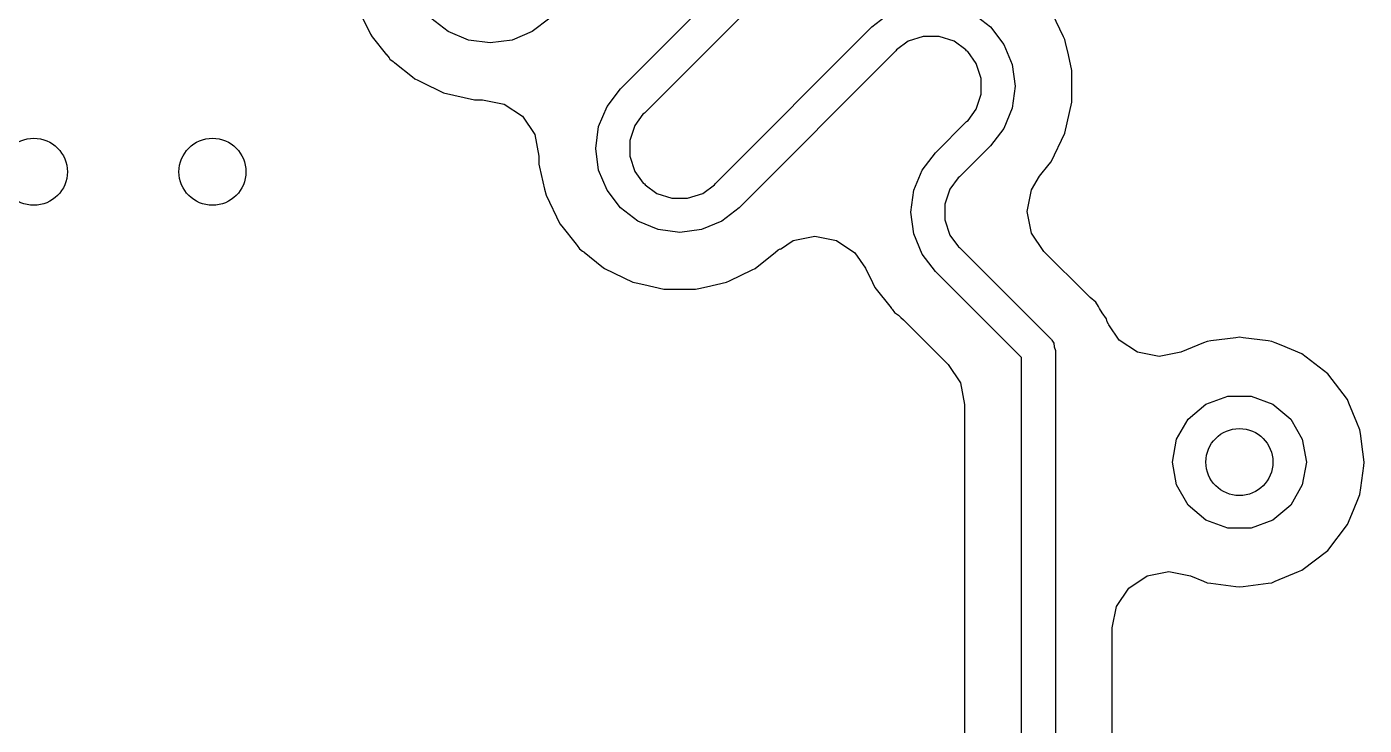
# Model space of a CAD drawing. Extents: x 0.99 to 4.24, y -7.27 to -4.02.
# Drawn here: x 2.4672 to 2.7031, y -4.9283 to -4.8051 of the extents above; entities that cross this region are included whole.
import ezdxf

# ---------------------------------------------------------------- set-up
doc = ezdxf.new("R2010")
doc.units = 0
doc.header["$MEASUREMENT"] = 0
doc.layers.add('BLACK', color=7, linetype='CONTINUOUS')

msp = doc.modelspace()

# ---------------------------------------------------------------- linework, layer by layer
at = {"layer": 'BLACK', "linetype": 'CONTINUOUS'}
for p, q in [((2.57193, -4.81611), (2.59957, -4.78847)), ((2.60381, -4.79271), (2.57617, -4.82035)), ((2.52571, -4.80203), (2.52784, -4.80647)), ((2.54159, -4.806), (2.53853, -4.80365)), ((2.55947, -4.80365), (2.5564, -4.806)), ((2.6163, -4.80516), (2.61934, -4.80282)), ((2.63415, -4.80282), (2.63722, -4.80517)), ((2.65009, -4.80689), (2.64815, -4.80285)), ((2.52784, -4.80647), (2.52819, -4.8069)), ((2.52819, -4.8069), (2.5307, -4.81006)), ((2.54517, -4.80748), (2.54159, -4.806)), ((2.5564, -4.806), (2.55283, -4.80748)), ((2.58864, -4.83281), (2.61627, -4.80517)), ((2.61627, -4.80517), (2.6163, -4.80516)), ((2.61627, -4.80517), (2.61627, -4.80517)), ((2.61627, -4.80517), (2.61627, -4.80517)), ((2.61627, -4.80517), (2.61627, -4.80517)), ((2.62535, -4.80683), (2.6227, -4.8077)), ((2.62814, -4.80683), (2.62535, -4.80683)), ((2.6308, -4.8077), (2.62814, -4.80683)), ((2.63722, -4.80517), (2.63722, -4.80517)), ((2.63722, -4.80517), (2.63723, -4.80518)), ((2.63723, -4.80518), (2.63957, -4.80824)), ((2.65033, -4.80739), (2.65009, -4.80689)), ((2.65009, -4.80689), (2.65009, -4.80689)), ((2.549, -4.80798), (2.54517, -4.80748)), ((2.55283, -4.80748), (2.549, -4.80798)), ((2.62052, -4.80941), (2.59288, -4.83705)), ((2.62062, -4.8092), (2.62052, -4.80941)), ((2.62052, -4.80941), (2.62052, -4.80941)), ((2.6227, -4.8077), (2.62062, -4.8092)), ((2.63287, -4.8092), (2.6308, -4.8077)), ((2.63287, -4.80921), (2.63287, -4.8092)), ((2.63298, -4.80941), (2.63287, -4.80921)), ((2.63319, -4.80952), (2.63298, -4.80941)), ((2.63957, -4.80824), (2.64105, -4.81181)), ((2.65046, -4.80794), (2.65033, -4.80739)), ((2.65094, -4.81006), (2.65046, -4.80794)), ((2.65046, -4.80794), (2.65046, -4.80794)), ((2.5307, -4.81006), (2.53072, -4.81008)), ((2.53072, -4.81008), (2.53073, -4.81009)), ((2.53073, -4.81009), (2.5309, -4.8103)), ((2.5309, -4.8103), (2.53114, -4.81064)), ((2.53114, -4.81064), (2.5313, -4.81087)), ((2.5313, -4.81087), (2.53189, -4.81129)), ((2.53189, -4.81129), (2.53207, -4.81143)), ((2.53207, -4.81143), (2.53208, -4.81144)), ((2.53208, -4.81144), (2.53214, -4.81148)), ((2.53214, -4.81148), (2.53527, -4.81398)), ((2.63469, -4.8116), (2.63319, -4.80952)), ((2.63556, -4.81425), (2.63469, -4.8116)), ((2.64105, -4.81181), (2.64156, -4.81564)), ((2.65158, -4.81285), (2.65094, -4.81006)), ((2.53527, -4.81398), (2.53527, -4.81398)), ((2.53527, -4.81398), (2.5357, -4.81433)), ((2.65158, -4.81844), (2.65158, -4.81285)), ((2.5357, -4.81433), (2.53621, -4.81457)), ((2.53621, -4.81457), (2.53621, -4.81457)), ((2.53621, -4.81457), (2.53683, -4.81487)), ((2.53683, -4.81487), (2.54075, -4.81676)), ((2.56958, -4.81917), (2.57193, -4.81611)), ((2.57193, -4.81611), (2.57193, -4.81611)), ((2.57193, -4.81611), (2.57193, -4.81611)), ((2.57193, -4.81611), (2.57193, -4.81611)), ((2.63556, -4.81704), (2.63556, -4.81425)), ((2.64156, -4.81564), (2.64105, -4.81948)), ((2.54075, -4.81676), (2.5462, -4.818)), ((2.5462, -4.818), (2.54703, -4.818)), ((2.54703, -4.818), (2.54761, -4.818)), ((2.54761, -4.818), (2.55143, -4.81876)), ((2.55143, -4.81876), (2.55466, -4.82092)), ((2.6347, -4.81969), (2.63556, -4.81704)), ((2.65033, -4.8239), (2.65158, -4.81844)), ((2.55466, -4.82092), (2.55682, -4.82415)), ((2.5681, -4.82275), (2.56958, -4.81917)), ((2.5759, -4.82054), (2.57446, -4.82253)), ((2.57617, -4.82035), (2.5759, -4.82054)), ((2.63325, -4.82168), (2.6347, -4.81969)), ((2.64105, -4.81948), (2.63957, -4.82305)), ((2.56759, -4.82658), (2.5681, -4.82275)), ((2.57446, -4.82253), (2.57359, -4.82518)), ((2.62751, -4.82734), (2.63298, -4.82187)), ((2.63298, -4.82187), (2.63325, -4.82168)), ((2.63298, -4.82187), (2.63298, -4.82187)), ((2.63298, -4.82187), (2.63298, -4.82187)), ((2.63298, -4.82187), (2.63298, -4.82187)), ((2.63957, -4.82305), (2.63722, -4.82612)), ((2.55682, -4.82415), (2.55757, -4.82796)), ((2.57359, -4.82518), (2.57359, -4.82797)), ((2.64791, -4.82894), (2.65033, -4.8239)), ((2.55757, -4.82796), (2.55757, -4.82843)), ((2.5681, -4.83041), (2.56759, -4.82658)), ((2.57359, -4.82797), (2.57446, -4.83063)), ((2.62516, -4.83041), (2.62751, -4.82734)), ((2.62751, -4.82734), (2.62751, -4.82734)), ((2.62751, -4.82734), (2.62751, -4.82734)), ((2.62751, -4.82734), (2.62751, -4.82734)), ((2.63722, -4.82612), (2.63175, -4.83158)), ((2.63722, -4.82612), (2.63722, -4.82612)), ((2.63722, -4.82612), (2.63722, -4.82612)), ((2.63722, -4.82612), (2.63722, -4.82612)), ((2.63722, -4.82612), (2.63722, -4.82612)), ((2.55757, -4.82843), (2.55757, -4.82938)), ((2.55757, -4.82938), (2.5577, -4.82992)), ((2.5577, -4.82992), (2.55858, -4.83379)), ((2.56958, -4.83398), (2.5681, -4.83041)), ((2.57446, -4.83063), (2.57596, -4.8327)), ((2.62368, -4.83398), (2.62516, -4.83041)), ((2.64587, -4.83149), (2.64756, -4.82937)), ((2.64756, -4.82937), (2.64791, -4.82894)), ((2.64756, -4.82937), (2.64756, -4.82937)), ((2.57596, -4.8327), (2.57617, -4.83281)), ((2.57617, -4.83281), (2.57628, -4.83302)), ((2.57628, -4.83302), (2.57836, -4.83453)), ((2.58646, -4.83453), (2.58853, -4.83302)), ((2.58853, -4.83302), (2.58863, -4.83281)), ((2.58863, -4.83281), (2.58864, -4.83281)), ((2.58864, -4.83281), (2.58864, -4.83281)), ((2.63148, -4.83178), (2.63003, -4.83376)), ((2.63175, -4.83158), (2.63148, -4.83178)), ((2.64446, -4.83388), (2.64587, -4.83149)), ((2.55858, -4.83379), (2.55882, -4.83483)), ((2.55882, -4.83483), (2.56125, -4.83987)), ((2.57193, -4.83705), (2.56958, -4.83398)), ((2.57836, -4.83453), (2.58101, -4.83539)), ((2.58101, -4.83539), (2.5838, -4.83539)), ((2.5838, -4.83539), (2.58646, -4.83453)), ((2.62317, -4.83781), (2.62368, -4.83398)), ((2.63003, -4.83376), (2.62917, -4.83642)), ((2.6437, -4.8377), (2.64446, -4.83388)), ((2.575, -4.83941), (2.57193, -4.83705)), ((2.57193, -4.83705), (2.57193, -4.83705)), ((2.57193, -4.83705), (2.57193, -4.83705)), ((2.59288, -4.83705), (2.58981, -4.83941)), ((2.59288, -4.83705), (2.59288, -4.83705)), ((2.59288, -4.83705), (2.59288, -4.83705)), ((2.62917, -4.83642), (2.62917, -4.83921)), ((2.64446, -4.84151), (2.6437, -4.8377)), ((2.56125, -4.83987), (2.5616, -4.84031)), ((2.57857, -4.84089), (2.575, -4.83941)), ((2.58981, -4.83941), (2.58624, -4.84089)), ((2.62368, -4.84165), (2.62317, -4.83781)), ((2.62917, -4.83921), (2.63003, -4.84186)), ((2.5616, -4.84031), (2.5616, -4.84031)), ((2.5616, -4.84031), (2.56411, -4.84347)), ((2.58241, -4.84139), (2.57857, -4.84089)), ((2.58624, -4.84089), (2.58241, -4.84139)), ((2.60241, -4.84284), (2.60622, -4.84208)), ((2.60622, -4.84208), (2.61003, -4.84284)), ((2.62516, -4.84522), (2.62368, -4.84165)), ((2.63003, -4.84186), (2.63154, -4.84394)), ((2.64662, -4.84474), (2.64446, -4.84151)), ((2.56411, -4.84347), (2.56413, -4.84349)), ((2.56413, -4.84349), (2.56414, -4.8435)), ((2.56414, -4.8435), (2.5643, -4.84371)), ((2.5643, -4.84371), (2.56471, -4.84428)), ((2.56471, -4.84428), (2.56528, -4.84468)), ((2.56528, -4.84468), (2.56548, -4.84484)), ((2.56548, -4.84484), (2.56549, -4.84485)), ((2.56549, -4.84485), (2.56553, -4.84488)), ((2.5957, -4.84774), (2.59929, -4.84487)), ((2.59929, -4.84487), (2.59979, -4.8445)), ((2.59979, -4.8445), (2.6001, -4.84428)), ((2.6001, -4.84428), (2.60015, -4.84434)), ((2.60015, -4.84434), (2.60241, -4.84284)), ((2.61003, -4.84284), (2.61326, -4.845)), ((2.63154, -4.84394), (2.63175, -4.84404)), ((2.63175, -4.84404), (2.63175, -4.84405)), ((2.63175, -4.84405), (2.64779, -4.86008)), ((2.65417, -4.85229), (2.64662, -4.84474)), ((2.56553, -4.84488), (2.56867, -4.84739)), ((2.61326, -4.845), (2.61519, -4.84772)), ((2.62751, -4.84829), (2.62516, -4.84522)), ((2.56867, -4.84739), (2.56867, -4.84739)), ((2.56867, -4.84739), (2.56911, -4.84774)), ((2.56911, -4.84774), (2.57415, -4.85016)), ((2.59116, -4.84992), (2.5952, -4.84798)), ((2.5952, -4.84798), (2.5957, -4.84774)), ((2.61519, -4.84772), (2.61639, -4.85021)), ((2.64267, -4.86345), (2.62751, -4.84829)), ((2.62751, -4.84829), (2.62751, -4.84829)), ((2.57415, -4.85016), (2.5747, -4.85029)), ((2.5747, -4.85029), (2.5747, -4.85029)), ((2.5747, -4.85029), (2.57608, -4.8506)), ((2.57608, -4.8506), (2.57961, -4.85141)), ((2.57961, -4.85141), (2.5824, -4.85141)), ((2.5824, -4.85141), (2.58464, -4.85141)), ((2.58464, -4.85141), (2.5852, -4.85141)), ((2.5852, -4.85141), (2.58575, -4.85129)), ((2.58575, -4.85129), (2.58715, -4.85097)), ((2.58575, -4.85129), (2.58575, -4.85129)), ((2.58715, -4.85097), (2.59066, -4.85016)), ((2.59066, -4.85016), (2.59116, -4.84992)), ((2.59116, -4.84992), (2.59116, -4.84992)), ((2.61639, -4.85021), (2.61682, -4.85111)), ((2.61682, -4.85111), (2.61969, -4.8547)), ((2.65481, -4.85288), (2.65417, -4.85229)), ((2.6558, -4.85371), (2.65481, -4.85288)), ((2.65623, -4.85446), (2.6558, -4.85371)), ((2.61969, -4.8547), (2.61971, -4.85473)), ((2.61971, -4.85473), (2.61971, -4.85473)), ((2.61971, -4.85473), (2.61988, -4.85494)), ((2.61988, -4.85494), (2.62028, -4.85551)), ((2.62028, -4.85551), (2.621, -4.85601)), ((2.621, -4.85601), (2.62141, -4.85643)), ((2.62141, -4.85643), (2.62185, -4.85679)), ((2.65644, -4.85483), (2.65623, -4.85446)), ((2.65691, -4.85556), (2.65644, -4.85483)), ((2.65765, -4.85662), (2.65691, -4.85556)), ((2.6578, -4.85718), (2.65765, -4.85662)), ((2.62185, -4.85679), (2.62973, -4.86468)), ((2.65803, -4.85757), (2.6578, -4.85718)), ((2.65809, -4.85768), (2.65803, -4.85757)), ((2.6581, -4.85768), (2.65809, -4.85768)), ((2.65991, -4.86038), (2.6581, -4.85768)), ((2.64779, -4.86008), (2.6479, -4.86024)), ((2.6479, -4.86024), (2.64797, -4.86028)), ((2.64797, -4.86028), (2.64801, -4.8604)), ((2.64801, -4.8604), (2.64839, -4.86094)), ((2.64839, -4.86094), (2.64845, -4.86159)), ((2.66314, -4.86254), (2.65991, -4.86038)), ((2.6748, -4.86087), (2.67076, -4.86254)), ((2.6754, -4.86062), (2.6748, -4.86087)), ((2.6748, -4.86087), (2.6748, -4.86087)), ((2.67605, -4.86054), (2.6754, -4.86062)), ((2.68046, -4.85996), (2.67605, -4.86054)), ((2.67605, -4.86054), (2.67605, -4.86054)), ((2.6811, -4.85987), (2.68046, -4.85996)), ((2.68175, -4.85996), (2.6811, -4.85987)), ((2.68615, -4.86054), (2.68175, -4.85996)), ((2.6868, -4.86062), (2.68615, -4.86054)), ((2.68615, -4.86054), (2.68615, -4.86054)), ((2.6874, -4.86087), (2.6868, -4.86062)), ((2.68845, -4.8613), (2.6874, -4.86087)), ((2.6874, -4.86087), (2.6874, -4.86087)), ((2.69211, -4.86282), (2.68845, -4.8613)), ((2.64267, -4.96923), (2.64267, -4.86345)), ((2.64845, -4.86159), (2.64867, -4.8622)), ((2.64867, -4.8622), (2.64867, -4.97047)), ((2.66695, -4.8633), (2.66314, -4.86254)), ((2.67076, -4.86254), (2.66695, -4.8633)), ((2.69667, -4.86632), (2.69211, -4.86282)), ((2.62973, -4.86468), (2.63189, -4.86791)), ((2.63189, -4.86791), (2.63265, -4.87172)), ((2.70017, -4.87088), (2.69667, -4.86632)), ((2.6752, -4.87166), (2.67905, -4.87026)), ((2.67905, -4.87026), (2.68315, -4.87026)), ((2.68315, -4.87026), (2.68701, -4.87166)), ((2.63265, -4.87172), (2.63265, -4.96095)), ((2.67205, -4.8743), (2.6752, -4.87166)), ((2.68701, -4.87166), (2.69015, -4.8743)), ((2.70042, -4.87148), (2.70017, -4.87088)), ((2.70184, -4.87492), (2.70042, -4.87148)), ((2.67, -4.87785), (2.67205, -4.8743)), ((2.69015, -4.8743), (2.6922, -4.87785)), ((2.70237, -4.87619), (2.70184, -4.87492)), ((2.66929, -4.88189), (2.67, -4.87785)), ((2.6922, -4.87785), (2.69291, -4.88189)), ((2.70246, -4.87684), (2.70237, -4.87619)), ((2.70288, -4.88006), (2.70246, -4.87684)), ((2.70246, -4.87684), (2.70246, -4.87684)), ((2.70312, -4.88189), (2.70288, -4.88006)), ((2.67, -4.88593), (2.66929, -4.88189)), ((2.69291, -4.88189), (2.6922, -4.88593)), ((2.70253, -4.88641), (2.70304, -4.88254)), ((2.70304, -4.88254), (2.70312, -4.88189)), ((2.67205, -4.88948), (2.67, -4.88593)), ((2.6922, -4.88593), (2.69015, -4.88948)), ((2.70237, -4.88759), (2.70253, -4.88641)), ((2.6752, -4.89212), (2.67205, -4.88948)), ((2.69015, -4.88948), (2.68701, -4.89212)), ((2.70121, -4.8904), (2.70212, -4.88819)), ((2.70212, -4.88819), (2.70237, -4.88759)), ((2.70212, -4.88819), (2.70212, -4.88819)), ((2.70017, -4.8929), (2.70121, -4.8904)), ((2.67905, -4.89352), (2.6752, -4.89212)), ((2.68315, -4.89352), (2.67905, -4.89352)), ((2.68701, -4.89212), (2.68315, -4.89352)), ((2.69667, -4.89746), (2.70017, -4.8929)), ((2.69211, -4.90096), (2.69667, -4.89746)), ((2.66484, -4.90194), (2.66865, -4.90118)), ((2.66865, -4.90118), (2.67246, -4.90194)), ((2.6874, -4.90291), (2.69151, -4.90121)), ((2.69151, -4.90121), (2.69211, -4.90096)), ((2.66161, -4.9041), (2.66484, -4.90194)), ((2.67246, -4.90194), (2.6748, -4.90291)), ((2.6748, -4.90291), (2.6748, -4.90291)), ((2.6748, -4.90291), (2.6754, -4.90316)), ((2.6754, -4.90316), (2.67605, -4.90324)), ((2.67605, -4.90324), (2.67605, -4.90324)), ((2.67605, -4.90324), (2.68046, -4.90382)), ((2.68046, -4.90382), (2.6811, -4.90391)), ((2.6811, -4.90391), (2.68175, -4.90382)), ((2.68175, -4.90382), (2.68615, -4.90324)), ((2.68615, -4.90324), (2.6868, -4.90316)), ((2.68615, -4.90324), (2.68615, -4.90324)), ((2.6868, -4.90316), (2.6874, -4.90291)), ((2.6874, -4.90291), (2.6874, -4.90291)), ((2.65945, -4.90733), (2.66161, -4.9041)), ((2.65869, -4.91114), (2.65945, -4.90733)), ((2.65869, -4.96947), (2.65869, -4.91114))]:
    msp.add_line(p, q, dxfattribs=at)
at = {"layer": 'BLACK'}
for centre in [(2.4685, -4.83071), (2.5, -4.83071), (2.6811, -4.88189)]:
    msp.add_circle(centre, 0.00591, dxfattribs=at)

doc.saveas('drawing.dxf')
